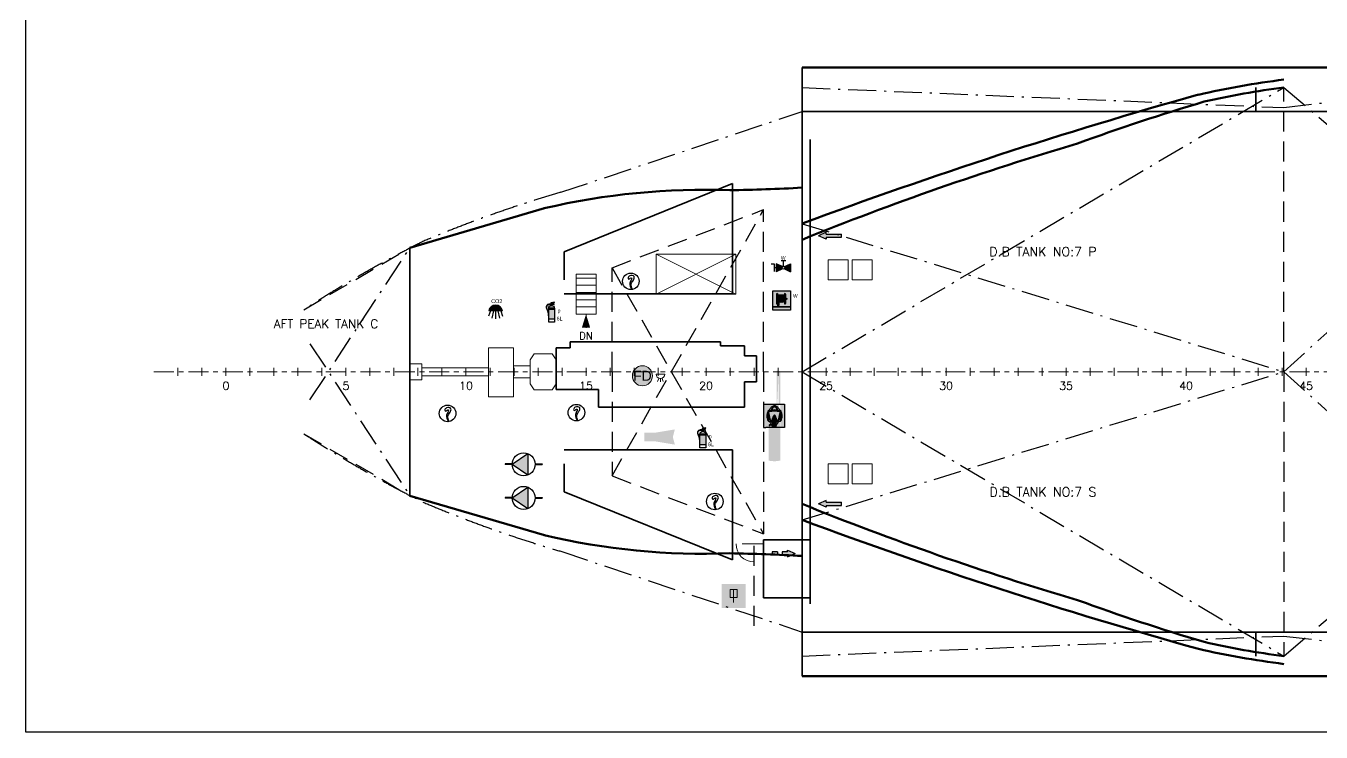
# Model space of a CAD drawing. Header units: millimetres. Extents: x -5000 to 92500, y -73000 to 27580.
# Drawn here: x -5000 to 27373, y -73000 to -55360 of the extents above; entities that cross this region are included whole.
import ezdxf
from ezdxf.enums import TextEntityAlignment as Align

# ---------------------------------------------------------------- set-up
doc = ezdxf.new("R2010")
doc.units = ezdxf.units.MM
for name, pattern in [('CENTER_S', [860, 500, -120, 120, -120]), ('DASHDOT_S', [1150, 700, -200, 50, -200]), ('DASHED_S', [750, 500, -250])]:
    doc.linetypes.add(name, pattern=pattern)
for name, color, linetype, lineweight in [('CENTER', 1, 'CENTER_S', 18), ('DASHDOT', 8, 'DASHDOT_S', 25), ('DASHED', 8, 'DASHED_S', 25), ('DETAIL', 9, 'Continuous', 13), ('DOOR', 4, 'Continuous', 18), ('FRAMES', 7, 'Continuous', 18), ('HULL', 7, 'Continuous', 50), ('STAIR', 6, 'Continuous', 18), ('STRUCT', 7, 'Continuous', 35), ('SYM-FF', 1, 'Continuous', 18), ('SYM-LSA', 3, 'Continuous', 18), ('TEXT', 7, 'Continuous', 18)]:
    doc.layers.add(name, color=color, linetype=linetype, lineweight=lineweight)
for name, color, linetype in [('dotted', 140, 'Continuous'), ('FIRE LINE', 1, 'Continuous'), ('HATCH', 1, 'Continuous'), ('INER2', 151, 'Continuous'), ('SYMBOL', 31, 'Continuous'), ('VENT', 210, 'Continuous')]:
    doc.layers.add(name, color=color, linetype=linetype)
doc.styles.add('ARIAL', font='arial.ttf')
doc.styles.add('ROMANS', font='romans.shx')
doc.styles.add('SHIP', font='arial.ttf')
picture_1 = doc.add_image_def('image8.png', size_in_pixel=(4875, 900))

# ---------------------------------------------------------------- blocks, each defined once
blk = doc.blocks.new('hyd')
at = {"layer": 'FIRE LINE'}
for color, points in [(1, [(1942.494, -4114.805), (1942.122, -4114.633), (1942.122, -4115.111), (1942.494, -4114.939, -0.219445), (1942.463, -4114.872, -0.219445)]), (80, [(1942.608, -4114.805, -0.219445), (1942.639, -4114.872, -0.219445), (1942.608, -4114.939), (1942.981, -4115.111), (1942.981, -4114.633)])]:
    blk.add_hatch(color=color, dxfattribs=at).paths.add_polyline_path(points)
at = {"layer": 'dotted', "color": 6}
for p, q in [((1942.418, -4114.43), (1942.686, -4114.43)), ((1942.552, -4114.784), (1942.552, -4114.43)), ((1941.816, -4114.646), (1941.99, -4114.646)), ((1941.99, -4114.646), (1941.99, -4115.098)), ((1942.109, -4114.872), (1941.99, -4114.872)), ((1942.122, -4114.633), (1942.122, -4115.111)), ((1942.495, -4114.805), (1942.122, -4114.633)), ((1942.495, -4114.939), (1942.122, -4115.111)), ((1942.609, -4114.805), (1942.981, -4114.633)), ((1942.609, -4114.939), (1942.981, -4115.111)), ((1942.981, -4114.633), (1942.981, -4115.111))]:
    blk.add_line(p, q, dxfattribs=at)
blk.add_circle((1942.552, -4114.872), 0.088, dxfattribs=at)
at = {"layer": 'dotted', "color": 6, "style": 'ARIAL'}
blk.add_text('W', height=0.212, dxfattribs=at).set_placement((1942.4, -4114.388))
blk = doc.blocks.new('FPR-WATER FIRE HYDRANT')
at = {"layer": 'VENT', "color": 2, "xscale": 0.45989954711139, "yscale": 0.45989954711139}
blk.add_blockref('hyd', (-893.308, 1892.371), dxfattribs=at)
blk = doc.blocks.new('box')
at = {"layer": 'VENT'}
h = blk.add_hatch(color=1, dxfattribs=at)
h.paths.add_polyline_path([(1943.159, -4115.599), (1942.093, -4115.599), (1942.093, -4116.565), (1943.159, -4116.565)])
h.paths.add_polyline_path([(1942.861, -4116.356, -0.360452), (1942.827, -4116.391), (1942.793, -4116.391), (1942.793, -4115.771), (1942.827, -4115.771, -0.374684), (1942.861, -4115.807), (1942.861, -4116.082), (1942.873, -4116.082, -1), (1942.944, -4116.082, -1), (1942.873, -4116.082), (1942.861, -4116.082)])
h.paths.add_polyline_path([(1942.732, -4116.266), (1942.732, -4115.863, -0.405451), (1942.787, -4115.863), (1942.787, -4116.266, -0.405451)])
h.paths.add_polyline_path([(1942.89, -4116.082, -1), (1942.927, -4116.082, -1)])
h.paths.add_polyline_path([(1942.725, -4116.266, -0.357785), (1942.664, -4116.266), (1942.664, -4115.863, -0.357785), (1942.725, -4115.863)])
h.paths.add_polyline_path([(1942.657, -4116.266, -0.357785), (1942.596, -4116.266), (1942.596, -4115.863, -0.357785), (1942.657, -4115.863)])
h.paths.add_polyline_path([(1942.589, -4116.266, -0.357785), (1942.528, -4116.266), (1942.528, -4115.863, -0.357785), (1942.589, -4115.863)])
h.paths.add_polyline_path([(1942.522, -4116.266, -0.357785), (1942.46, -4116.266), (1942.46, -4115.863, -0.357785), (1942.522, -4115.863)])
h.paths.add_polyline_path([(1942.454, -4116.465), (1942.392, -4116.465), (1942.392, -4115.863, -0.357785), (1942.454, -4115.863)])
h.paths.add_polyline_path([(1942.457, -4116.471), (1942.438, -4116.514), (1942.407, -4116.514), (1942.389, -4116.471)])
h.paths.add_polyline_path([(1942.386, -4116.391), (1942.352, -4116.391, -0.376553), (1942.318, -4116.354), (1942.318, -4115.807, -0.376553), (1942.352, -4115.771), (1942.386, -4115.771)])
blk.add_hatch(color=3, dxfattribs=at).paths.add_polyline_path([(1943.159, -4116.565), (1942.093, -4116.565), (1942.093, -4116.767), (1943.159, -4116.767)])
at = {"layer": 'dotted', "color": 6}
for p, q in [((1942.318, -4115.807), (1942.318, -4116.354)), ((1942.352, -4115.771), (1942.386, -4115.771)), ((1942.386, -4115.771), (1942.386, -4116.391)), ((1942.393, -4116.465), (1942.393, -4115.863)), ((1942.454, -4115.863), (1942.454, -4116.465)), ((1942.461, -4116.266), (1942.461, -4115.863)), ((1942.522, -4115.863), (1942.522, -4116.266)), ((1942.529, -4116.266), (1942.529, -4115.863)), ((1942.59, -4115.863), (1942.59, -4116.266)), ((1942.596, -4116.266), (1942.596, -4115.863)), ((1942.658, -4115.863), (1942.658, -4116.266)), ((1942.664, -4116.266), (1942.664, -4115.863)), ((1942.726, -4115.863), (1942.726, -4116.266)), ((1942.732, -4116.266), (1942.732, -4115.863)), ((1942.787, -4115.863), (1942.787, -4116.266)), ((1942.794, -4115.771), (1942.794, -4116.391)), ((1942.794, -4115.771), (1942.828, -4115.771)), ((1942.861, -4115.807), (1942.861, -4116.356)), ((1942.861, -4116.082), (1942.945, -4116.082)), ((1942.909, -4116.117), (1942.909, -4116.046)), ((1942.352, -4116.391), (1942.386, -4116.391)), ((1942.389, -4116.471), (1942.457, -4116.471)), ((1942.407, -4116.514), (1942.389, -4116.471)), ((1942.393, -4116.465), (1942.454, -4116.465)), ((1942.407, -4116.514), (1942.439, -4116.514)), ((1942.439, -4116.514), (1942.457, -4116.471)), ((1942.794, -4116.391), (1942.828, -4116.391))]:
    blk.add_line(p, q, dxfattribs=at)
for points in [[(1942.094, -4115.599), (1943.16, -4115.599), (1943.16, -4116.767), (1942.094, -4116.767)], [(1942.094, -4116.565), (1943.16, -4116.565), (1943.16, -4116.565), (1942.094, -4116.565)]]:
    blk.add_lwpolyline(points, close=True, dxfattribs=at)
for radius in [0.0356, 0.0187]:
    blk.add_circle((1942.909, -4116.082), radius, dxfattribs=at)
for centre, radius, start, end in [((1942.356, -4115.808), 0.0379, 95.97699, 178.51314), ((1942.423, -4115.901), 0.0483, 50.62715, 129.37285), ((1942.491, -4115.901), 0.0483, 50.62715, 129.37285), ((1942.559, -4115.901), 0.0483, 50.62715, 129.37285), ((1942.627, -4115.901), 0.0483, 50.62715, 129.37285), ((1942.695, -4115.901), 0.0483, 50.62715, 129.37285), ((1942.76, -4115.892), 0.0393, 45.84645, 134.15355), ((1942.824, -4115.808), 0.0379, 1.48686, 84.02301), ((1942.356, -4116.353), 0.0379, 181.48686, 264.02301), ((1942.491, -4116.228), 0.0483, 230.62715, 309.37285), ((1942.559, -4116.228), 0.0483, 230.62715, 309.37285), ((1942.627, -4116.228), 0.0483, 230.62715, 309.37285), ((1942.695, -4116.228), 0.0483, 230.62715, 309.37285), ((1942.76, -4116.238), 0.0393, 225.84645, 314.15355), ((1942.824, -4116.353), 0.0379, 275.97699, 358.51314)]:
    blk.add_arc(centre, radius, start, end, dxfattribs=at)
at = {"layer": 'dotted', "color": 6, "style": 'ARIAL'}
blk.add_text('W', height=0.212, dxfattribs=at).set_placement((1943.305, -4116.011))
blk = doc.blocks.new('FPR-FIRE BOX HOSE WITH NOZZLES')
at = {"layer": 'VENT', "color": 2, "xscale": 0.45989954711139, "yscale": 0.45989954711139}
blk.add_blockref('box', (-893.447, 1893.031), dxfattribs=at)
blk = doc.blocks.new('C0')
at = {"layer": 'HATCH'}
blk.add_hatch(color=253, dxfattribs=at).paths.add_polyline_path([(1941.967, -4087.553), (1942.782, -4087.553, 0.842142)])
at = {"layer": 'dotted', "color": 6}
for p, q in [((1942.07, -4087.553), (1941.958, -4087.873)), ((1942.782, -4087.553), (1941.967, -4087.553)), ((1942.249, -4087.553), (1942.154, -4087.997)), ((1942.375, -4087.553), (1942.375, -4088.027)), ((1942.501, -4087.553), (1942.6, -4087.997)), ((1942.68, -4087.553), (1942.792, -4087.873))]:
    blk.add_line(p, q, dxfattribs=at)
blk.add_arc((1942.375, -4087.623), 0.414, 9.79574, 170.20426, dxfattribs=at)
at = {"layer": 'dotted', "color": 6, "style": 'ARIAL'}
blk.add_text('CO2', height=0.233, dxfattribs=at).set_placement((1942.108, -4087.088))
blk = doc.blocks.new('FPR-SPACE PROTECTED BY CO2')
at = {"layer": 'VENT', "color": 6, "xscale": 0.45989954711139, "yscale": 0.45989954711139}
blk.add_blockref('C0', (-893.297, 1879.866), dxfattribs=at)
blk = doc.blocks.new('POW 6KG')
at = {"layer": 'SYMBOL'}
h = blk.add_hatch(color=256, dxfattribs=at)
edge = h.paths.add_edge_path()
edge.add_line((-2247.42, -963.619), (-2247.303, -963.631))
edge.add_line((-2247.303, -963.631), (-2247.303, -963.619))
edge.add_line((-2247.303, -963.619), (-2247.42, -963.597))
edge.add_line((-2247.42, -963.597), (-2247.42, -963.559))
edge.add_line((-2247.42, -963.559), (-2247.279, -963.514))
edge.add_line((-2247.279, -963.514), (-2247.29, -963.483))
edge.add_line((-2247.29, -963.483), (-2247.501, -963.528))
edge.add_line((-2247.501, -963.528), (-2247.501, -963.615))
h = blk.add_hatch(color=1, dxfattribs=at)
edge = h.paths.add_edge_path()
edge.add_line((-2247.284, -963.924), (-2247.634, -963.924))
edge.add_line((-2247.634, -963.924), (-2247.634, -964.082))
edge.add_arc((-2248.466, -964.172), 0.837, 353.77345, 366.22655, ccw=False)
edge.add_line((-2247.634, -964.263), (-2247.634, -964.482))
edge.add_line((-2247.634, -964.482), (-2247.284, -964.482))
edge.add_line((-2247.284, -964.482), (-2247.284, -963.924))
h.paths.add_polyline_path([(-2247.284, -964.696), (-2247.634, -964.696)])
edge = h.paths.add_edge_path()
edge.add_arc((-2247.459, -963.864), 0.175, 90, 172.15004)
edge.add_line((-2247.632, -963.84), (-2247.285, -963.84))
edge.add_arc((-2247.459, -963.864), 0.175, 7.84996, 90)
at = {"layer": 'dotted', "color": 6}
for points in [[(-2247.29, -963.483), (-2247.501, -963.528)], [(-2247.501, -963.526), (-2247.501, -963.613)], [(-2247.42, -963.559), (-2247.279, -963.513)], [(-2247.42, -963.595), (-2247.42, -963.557)], [(-2247.303, -963.617), (-2247.42, -963.595)], [(-2247.279, -963.513), (-2247.29, -963.483)], [(-2247.67, -964.302), (-2247.643, -964.302)], [(-2247.285, -963.924), (-2247.636, -963.924)], [(-2247.634, -963.839), (-2247.287, -963.839)], [(-2247.501, -963.639), (-2247.501, -963.693)], [(-2247.42, -963.617), (-2247.303, -963.629)], [(-2247.42, -963.693), (-2247.42, -963.617)], [(-2247.303, -963.629), (-2247.303, -963.617)], [(-2247.636, -964.482), (-2247.285, -964.482)]]:
    blk.add_lwpolyline(points, dxfattribs=at)
blk.add_lwpolyline([(-2247.285, -964.695), (-2247.636, -964.695), (-2247.636, -963.863, -0.414214), (-2247.46, -963.688), (-2247.46, -963.688, -0.414214), (-2247.285, -963.863)], format="xyb", close=True, dxfattribs=at)
blk.add_lwpolyline([(-2247.501, -963.693, -0.106872), (-2247.42, -963.693)], format="xyb", dxfattribs=at)
for points, knots in [([(-2247.501, -963.613), (-2247.514, -963.612), (-2247.527, -963.611), (-2247.568, -963.609), (-2247.595, -963.609), (-2247.649, -963.617), (-2247.676, -963.625), (-2247.712, -963.647), (-2247.724, -963.658), (-2247.745, -963.681), (-2247.753, -963.694), (-2247.769, -963.724), (-2247.776, -963.742), (-2247.782, -963.778), (-2247.783, -963.796), (-2247.777, -963.847), (-2247.767, -963.878), (-2247.746, -963.928), (-2247.736, -963.948), (-2247.719, -963.986), (-2247.71, -964.004), (-2247.696, -964.041), (-2247.689, -964.06), (-2247.68, -964.099), (-2247.677, -964.119), (-2247.67, -964.181), (-2247.669, -964.224), (-2247.67, -964.279), (-2247.67, -964.29), (-2247.67, -964.302)], [0.027104, 0.027104, 0.027104, 0.027104, 0.680846, 0.680846, 2.042538, 2.042538, 3.40423, 3.40423, 4.126415, 4.126415, 4.848601, 4.848601, 5.718136, 5.718136, 6.587672, 6.587672, 8.218711, 8.218711, 9.364028, 9.364028, 10.509345, 10.509345, 11.716642, 11.716642, 12.923939, 12.923939, 15.338534, 15.338534, 15.957922, 15.957922, 15.957922, 15.957922]), ([(-2247.643, -964.302), (-2247.642, -964.217), (-2247.64, -964.092), (-2247.717, -963.926), (-2247.781, -963.79), (-2247.688, -963.628), (-2247.575, -963.635), (-2247.501, -963.639)], [0, 0, 0, 0, 297.944458, 438.105277, 661.865253, 788.691466, 1028.865984, 1028.865984, 1028.865984, 1028.865984])]:
    blk.add_open_spline(points, degree=3, knots=knots, dxfattribs=at)
at = {"layer": 'dotted', "color": 6, "style": 'ARIAL'}
for s, height, p in [('6L', 0.2257, (-2247.155, -964.591)), ('p', 0.226, (-2247.106, -964.11))]:
    blk.add_text(s, height=height, dxfattribs=at).set_placement(p)
blk = doc.blocks.new('FPR-FIRE EXTINGUISHER (POWDER)')
at = {"layer": 'dotted', "color": 51, "xscale": 0.45989954711139, "yscale": 0.45989954711139}
blk.add_blockref('POW 6KG', (1033.573, 443.384), dxfattribs=at)
blk = doc.blocks.new('SM')
at = {"layer": 'dotted', "color": 6}
blk.add_circle((1942.533, -4084.514), 0.497, dxfattribs=at)
blk.add_spline([(1942.625, -4085.002), (1942.557, -4084.663), (1942.684, -4084.436), (1942.73, -4084.229), (1942.622, -4084.157), (1942.464, -4084.188), (1942.365, -4084.322), (1942.408, -4084.384), (1942.498, -4084.325), (1942.582, -4084.303), (1942.575, -4084.381), (1942.47, -4084.616), (1942.59, -4085.008)], degree=3, dxfattribs=at)
blk = doc.blocks.new('FPR-SMOKE DETECTOR')
at = {"layer": 'VENT', "color": 6, "xscale": 0.45989954711139, "yscale": 0.45989954711139}
blk.add_blockref('SM', (-893.37, 1878.466), dxfattribs=at)
blk = doc.blocks.new('AUTO_FIRE_ALARM_SPACE')
at = {"true_color": 0xe1232d}
h = blk.add_hatch(color=7, dxfattribs=at)
h.dxf.hatch_style = 1
h.paths.add_polyline_path([(130, 0), (128, 33), (121, 65), (111, 96), (97, 125), (78, 152), (57, 177), (32, 198), (5, 217), (-24, 231), (-55, 241), (-87, 248), (-120, 250), (-153, 248), (-185, 241), (-216, 231), (-245, 217), (-272, 198), (-297, 177), (-318, 152), (-337, 125), (-351, 96), (-361, 65), (-368, 33), (-370, 0), (-368, -33), (-361, -65), (-351, -96), (-337, -125), (-318, -152), (-297, -177), (-272, -198), (-245, -217), (-216, -231), (-185, -241), (-153, -248), (-120, -250), (-87, -248), (-55, -241), (-24, -231), (5, -217), (32, -198), (57, -177), (78, -152), (97, -125), (111, -96), (121, -65), (128, -33)])
for p, q in [((220, 40), (440, 40)), ((290, -70), (260, -140)), ((330, -70), (330, -150)), ((370, -70), (400, -140))]:
    blk.add_line(p, q)
blk.add_circle((-120, 0), 250)
blk.add_arc((330, 40), 110, 180, 360)
at = {"style": 'SHIP'}
blk.add_text('FD', height=250, dxfattribs=at).set_placement((-120, 0), align=Align.MIDDLE_CENTER)
blk = doc.blocks.new('FP')
at = {"layer": 'HATCH'}
blk.add_hatch(color=256, dxfattribs=at).paths.add_polyline_path([(-2247.184, -968.69), (-2247.184, -969.968), (-2248.122, -969.329)])
h = blk.add_hatch(color=256, dxfattribs=at)
h.paths.add_polyline_path([(-2248.548, -969.307), (-2248.121, -969.307, 0.008016), (-2248.122, -969.329, 0.008016), (-2248.121, -969.351), (-2248.548, -969.351)])
h.paths.add_polyline_path([(-2246.748, -969.307), (-2246.322, -969.307), (-2246.322, -969.351), (-2246.748, -969.351, 0.008016), (-2246.748, -969.329, 0.008016)])
at = {"layer": 'dotted', "color": 6}
for p, q in [((-2248.121, -969.329), (-2247.183, -968.69)), ((-2247.183, -968.69), (-2247.183, -969.968)), ((-2248.121, -969.307), (-2248.547, -969.307)), ((-2248.547, -969.307), (-2248.547, -969.351)), ((-2248.121, -969.351), (-2248.547, -969.351)), ((-2248.121, -969.329), (-2247.183, -969.968)), ((-2246.747, -969.307), (-2246.322, -969.307)), ((-2246.747, -969.351), (-2246.322, -969.351))]:
    blk.add_line(p, q, dxfattribs=at)
blk.add_circle((-2247.434, -969.329), 0.687, dxfattribs=at)
at = {"layer": 'SYMBOL'}
blk.add_line((-2246.322, -969.307), (-2246.322, -969.351), dxfattribs=at)
blk = doc.blocks.new('FPR-MAIN FIRE PUMP')
at = {"layer": 'dotted', "color": 51, "xscale": 0.45989954711139, "yscale": 0.45989954711139}
blk.add_blockref('FP', (1033.594, 445.794), dxfattribs=at)
blk = doc.blocks.new('FIRE_ALARM_HORN')
at = {"true_color": 0xe1232d}
h = blk.add_hatch(color=7, dxfattribs=at)
h.dxf.hatch_style = 1
h.paths.add_polyline_path([(-380, -110), (-380, 110), (-100, 110), (380, 190), (330, 0), (380, -190), (-100, -110)])
blk = doc.blocks.new('MANUAL_CALL_POINT')
at = {"true_color": 0xe1232d}
h = blk.add_hatch(color=7, dxfattribs=at)
h.dxf.hatch_style = 1
h.paths.add_polyline_path([(-300, -300), (300, -300), (300, 300), (-300, 300)])
blk.add_line((0, 160), (0, -160))
blk.add_lwpolyline([(-90, -40), (90, -40), (90, 160), (-90, 160)], close=True)
blk = doc.blocks.new('SEG')
at = {"layer": 'INER2'}
h = blk.add_hatch(color=80, dxfattribs=at)
h.paths.add_polyline_path([(-2246.775, -924.431), (-2247.231, -924.227), (-2247.231, -924.334), (-2247.541, -924.334), (-2247.541, -924.529), (-2247.231, -924.529), (-2247.231, -924.636)])
h.paths.add_polyline_path([(-2248.144, -924.334), (-2248.144, -924.529), (-2247.83, -924.529), (-2247.83, -924.334)])
at = {"layer": 'dotted', "color": 6}
for p, q in [((-2248.144, -924.334), (-2248.144, -924.529)), ((-2247.829, -924.334), (-2248.144, -924.334)), ((-2247.829, -924.529), (-2248.144, -924.529)), ((-2247.829, -924.334), (-2247.829, -924.529)), ((-2247.231, -924.334), (-2247.541, -924.334)), ((-2247.541, -924.334), (-2247.541, -924.529)), ((-2247.231, -924.529), (-2247.541, -924.529)), ((-2247.231, -924.334), (-2247.231, -924.227)), ((-2247.231, -924.227), (-2246.775, -924.431)), ((-2247.231, -924.636), (-2246.775, -924.431)), ((-2247.231, -924.529), (-2247.231, -924.636))]:
    blk.add_line(p, q, dxfattribs=at)
blk = doc.blocks.new('FPR-SECONDARY MEANS OR ESCAPE')
at = {"layer": 'dotted', "color": 3, "xscale": 0.45989954711139, "yscale": 0.45989954711139}
blk.add_blockref('SEG', (1033.606, 425.146), dxfattribs=at)
blk = doc.blocks.new('EEB DEVICE')
h = blk.add_hatch(color=102)
h.paths.add_polyline_path([(-2246.729, -957.206), (-2247.994, -957.206), (-2247.994, -958.606), (-2247.852, -958.606), (-2246.871, -958.606), (-2246.729, -958.606)])
edge = h.paths.add_edge_path()
edge.add_arc((-2247.336, -959.091), 1.535, 282.79739, 283.43903, ccw=False)
edge.add_arc((-2246.994, -957.66), 0.0636, 283.43903, 336.96076, ccw=False)
edge.add_arc((-2247.58, -957.91), 0.701, 336.96076, 360, ccw=False)
edge.add_arc((-2247.58, -957.91), 0.701, 360, 383.03924, ccw=False)
edge.add_arc((-2246.994, -958.159), 0.0636, 23.03924, 76.56097, ccw=False)
edge.add_arc((-2247.336, -956.729), 1.535, 76.56097, 80.34325, ccw=False)
edge.add_arc((-2247.556, -958.024), 0.525, 24.4443, 51.12238, ccw=False)
edge.add_arc((-2247.241, -958.415), 0.0228, 51.12238, 129.73854, ccw=False)
at = {"layer": 'SYMBOL'}
h = blk.add_hatch(color=256, dxfattribs=at)
edge = h.paths.add_edge_path()
edge.add_arc((-2247.336, -956.729), 1.535, 80.34325, 85.31086, ccw=False)
edge.add_line((-2247.21, -958.258), (-2247.217, -958.299))
h = blk.add_hatch(color=256, dxfattribs=at)
edge = h.paths.add_edge_path()
edge.add_arc((-2247.671, -957.909), 0.745, 24.95461, 41.06893)
edge.add_arc((-2247.336, -957.611), 0.296, 40.21477, 72.77977)
edge.add_arc((-2247.253, -957.343), 0.0161, 72.77977, 239.36605)
edge.add_arc((-2247.381, -957.559), 0.235, 300.63395, 346.12015, ccw=False)
edge.add_arc((-2247.176, -957.508), 0.0236, 346.12015, 523.19673, ccw=False)
edge.add_arc((-2247.423, -957.583), 0.235, 16.80327, 57.72715)
edge.add_arc((-2247.276, -957.35), 0.0407, 122.27285, 180, ccw=False)
edge.add_line((-2247.317, -957.35), (-2247.317, -957.267))
edge.add_arc((-2247.328, -957.267), 0.0114, 0, 90)
edge.add_line((-2247.328, -957.256), (-2247.343, -957.256))
edge.add_arc((-2247.343, -957.267), 0.0114, 90, 180)
edge.add_line((-2247.355, -957.267), (-2247.355, -957.35))
edge.add_arc((-2247.396, -957.35), 0.0407, 360, 417.72715, ccw=False)
edge.add_arc((-2247.249, -957.583), 0.235, 122.27285, 163.19673)
edge.add_arc((-2247.496, -957.508), 0.0236, 16.80327, 193.87985, ccw=False)
edge.add_arc((-2247.291, -957.559), 0.235, 193.87985, 239.36605, ccw=False)
edge.add_arc((-2247.419, -957.343), 0.0161, 300.63395, 467.22023)
edge.add_arc((-2247.336, -957.611), 0.296, 107.22023, 139.78523)
edge.add_arc((-2247, -957.909), 0.745, 138.93107, 155.04539)
edge.add_arc((-2247.336, -959.091), 1.535, 257.20261, 270, ccw=False)
edge.add_arc((-2247.336, -959.091), 1.535, 270, 282.79739, ccw=False)
h = blk.add_hatch(color=256, dxfattribs=at)
h.paths.add_polyline_path([(-2247.504, -958.181, 0.028926), (-2247.336, -958.19, 0.028926), (-2247.167, -958.181), (-2247.289, -957.887, 0.666938), (-2247.382, -957.887)])
h.paths.add_polyline_path([(-2247.684, -957.702, 0.084667), (-2247.719, -957.91, 0.098986), (-2247.671, -958.151, 0.017455), (-2247.571, -958.171)])
h.paths.add_polyline_path([(-2246.952, -957.91, 0.084667), (-2246.988, -957.702), (-2247.101, -958.171, 0.017455), (-2247.001, -958.151, 0.098986)])
at = {"layer": 'dotted', "color": 6}
for p, q in [((-2247.993, -957.206), (-2246.728, -957.206)), ((-2247.993, -957.206), (-2247.993, -958.606)), ((-2247.354, -957.267), (-2247.354, -957.35)), ((-2247.342, -957.256), (-2247.327, -957.256)), ((-2247.316, -957.267), (-2247.316, -957.35)), ((-2246.728, -957.206), (-2246.728, -958.606)), ((-2247.57, -958.172), (-2247.683, -957.702)), ((-2247.503, -958.181), (-2247.381, -957.888)), ((-2247.166, -958.181), (-2247.288, -957.888)), ((-2247.1, -958.172), (-2246.987, -957.702)), ((-2247.993, -958.606), (-2247.851, -958.606)), ((-2246.87, -958.606), (-2247.851, -958.606)), ((-2247.469, -958.29), (-2247.469, -958.258)), ((-2247.469, -958.325), (-2247.469, -958.315)), ((-2247.469, -958.368), (-2247.469, -958.358)), ((-2247.468, -958.414), (-2247.468, -958.403)), ((-2247.231, -958.406), (-2247.232, -958.415)), ((-2247.226, -958.374), (-2247.225, -958.364)), ((-2247.221, -958.331), (-2247.221, -958.321)), ((-2247.216, -958.299), (-2247.209, -958.258)), ((-2246.728, -958.606), (-2246.87, -958.606))]:
    blk.add_line(p, q, dxfattribs=at)
for points in [[(-2247.735, -958.184, 0.237873), (-2247.691, -958.221, 0.058706), (-2247.335, -958.263, 0.058706), (-2246.978, -958.221, 0.237873), (-2246.934, -958.184, 0.100868), (-2246.878, -957.91, 0.100868), (-2246.934, -957.636, 0.237873), (-2246.978, -957.599, 0.058706), (-2247.335, -957.557, 0.058706), (-2247.691, -957.599, 0.237873), (-2247.735, -957.636, 0.100868), (-2247.791, -957.91, 0.100868)], [(-2247.67, -958.152, 0.0579), (-2247.335, -958.191, 0.0579), (-2246.999, -958.152, 0.098986), (-2246.951, -957.91, 0.098986), (-2246.999, -957.669, 0.0579), (-2247.335, -957.63, 0.0579), (-2247.67, -957.669, 0.098986), (-2247.718, -957.91, 0.098986)]]:
    blk.add_lwpolyline(points, format="xyb", close=True, dxfattribs=at)
for centre, radius, start, end in [((-2247.335, -957.611), 0.296, 107.22023, 139.78523), ((-2247.29, -957.559), 0.235, 120.63395, 166.12015), ((-2247.247, -957.583), 0.235, 122.27285, 163.19673), ((-2247.418, -957.343), 0.0161, 300.63395, 107.22023), ((-2247.394, -957.35), 0.0407, 302.27285, 0), ((-2247.342, -957.267), 0.0114, 90, 180), ((-2247.327, -957.267), 0.0114, 0, 90), ((-2247.275, -957.35), 0.0407, 180, 237.72715), ((-2247.422, -957.583), 0.235, 16.80327, 57.72715), ((-2247.252, -957.343), 0.0161, 72.77977, 239.36605), ((-2247.379, -957.559), 0.235, 13.87985, 59.36605), ((-2247.335, -957.611), 0.296, 40.21477, 72.77977), ((-2246.999, -957.909), 0.745, 138.93107, 155.04539), ((-2247.495, -957.508), 0.0236, 166.12015, 343.19673), ((-2247.335, -957.907), 0.0506, 22.59836, 157.40164), ((-2247.175, -957.508), 0.0236, 196.80327, 13.87985), ((-2247.67, -957.909), 0.745, 24.95461, 41.06893), ((-2247.627, -958.465), 0.0245, 131.40193, 303.6254), ((-2247.638, -958.453), 0.00886, 110.23863, 131.40193), ((-2247.577, -958.618), 0.185, 80.87512, 110.23863), ((-2246.913, -957.909), 0.787, 204.50944, 218.67369), ((-2247.514, -958.717), 0.252, 88.65401, 113.17595), ((-2247.544, -958.414), 0.022, 260.87512, 38.67369), ((-2247.507, -958.401), 0.0639, 268.65401, 318.38353), ((-2247.464, -958.315), 0.00504, 113.82792, 180.48619), ((-2247.464, -958.325), 0.00504, 180.48619, 294.76875), ((-2247.464, -958.357), 0.00504, 118.6274, 180.48619), ((-2247.464, -958.368), 0.00504, 180.48619, 300.11748), ((-2247.463, -958.403), 0.00504, 126.72511, 180.48619), ((-2247.463, -958.414), 0.00504, 180.48619, 309.43684), ((-2247.24, -958.415), 0.0228, 230.26146, 308.87762), ((-2247.238, -958.414), 0.00642, 230.10026, 352.27717), ((-2247.231, -958.373), 0.00504, 237.20633, 352.27717), ((-2247.236, -958.406), 0.00504, 352.27717, 51.51452), ((-2247.227, -958.331), 0.00504, 241.55217, 0), ((-2247.23, -958.363), 0.00504, 352.27717, 58.48779), ((-2247.555, -958.025), 0.525, 308.87762, 335.5557), ((-2247.227, -958.321), 0.00504, 0, 62.52976)]:
    blk.add_arc(centre, radius, start, end, dxfattribs=at)
blk.add_ellipse((-2247.351, -958.499), major_axis=(0.0818, 0), ratio=0.603752, dxfattribs=at)
for points, knots in [([(-2247.216, -958.299), (-2247.245, -958.284), (-2247.273, -958.276), (-2247.338, -958.266), (-2247.375, -958.266), (-2247.431, -958.277), (-2247.45, -958.282), (-2247.469, -958.29)], [7.148644, 7.148644, 7.148644, 7.148644, 7.583437, 7.583437, 8.173653, 8.173653, 8.461241, 8.461241, 8.461241, 8.461241]), ([(-2247.224, -958.316), (-2247.254, -958.301), (-2247.284, -958.293), (-2247.351, -958.285), (-2247.389, -958.286), (-2247.44, -958.3), (-2247.453, -958.304), (-2247.466, -958.31)], [7.146617, 7.146617, 7.146617, 7.146617, 7.643057, 7.643057, 8.27089, 8.27089, 8.485175, 8.485175, 8.485175, 8.485175]), ([(-2247.227, -958.359), (-2247.228, -958.358), (-2247.229, -958.357), (-2247.267, -958.335), (-2247.304, -958.327), (-2247.378, -958.324), (-2247.416, -958.329), (-2247.457, -958.348), (-2247.462, -958.351), (-2247.466, -958.353)], [7.053159, 7.053159, 7.053159, 7.053159, 7.073403, 7.073403, 7.78673, 7.78673, 8.500057, 8.500057, 8.587709, 8.587709, 8.587709, 8.587709]), ([(-2247.232, -958.402), (-2247.242, -958.394), (-2247.251, -958.389), (-2247.284, -958.373), (-2247.307, -958.367), (-2247.356, -958.362), (-2247.38, -958.364), (-2247.425, -958.375), (-2247.447, -958.384), (-2247.466, -958.399)], [6.93153, 6.93153, 6.93153, 6.93153, 7.164429, 7.164429, 7.705806, 7.705806, 8.247183, 8.247183, 8.740097, 8.740097, 8.740097, 8.740097]), ([(-2247.24, -958.499), (-2247.24, -958.487), (-2247.244, -958.474), (-2247.257, -958.455), (-2247.266, -958.446), (-2247.299, -958.425), (-2247.329, -958.419), (-2247.388, -958.422), (-2247.417, -958.43), (-2247.45, -958.459), (-2247.459, -958.473), (-2247.465, -958.506), (-2247.46, -958.524), (-2247.44, -958.55), (-2247.427, -958.559), (-2247.384, -958.579), (-2247.349, -958.581), (-2247.296, -958.57), (-2247.276, -958.561), (-2247.249, -958.534), (-2247.24, -958.517), (-2247.24, -958.499)], [0, 0, 0, 0, 0.379825, 0.379825, 0.75965, 0.75965, 1.645797, 1.645797, 2.531943, 2.531943, 3.045577, 3.045577, 3.559212, 3.559212, 4.072846, 4.072846, 5.060809, 5.060809, 5.725486, 5.725486, 6.283185, 6.283185, 6.283185, 6.283185]), ([(-2247.229, -958.336), (-2247.262, -958.318), (-2247.295, -958.31), (-2247.365, -958.304), (-2247.403, -958.307), (-2247.448, -958.323), (-2247.455, -958.326), (-2247.462, -958.329)], [7.123347, 7.123347, 7.123347, 7.123347, 7.712327, 7.712327, 8.383343, 8.383343, 8.507126, 8.507126, 8.507126, 8.507126]), ([(-2247.234, -958.377), (-2247.238, -958.375), (-2247.242, -958.372), (-2247.28, -958.352), (-2247.315, -958.345), (-2247.386, -958.344), (-2247.421, -958.351), (-2247.457, -958.37), (-2247.459, -958.371), (-2247.461, -958.372)], [7.029225, 7.029225, 7.029225, 7.029225, 7.115525, 7.115525, 7.847612, 7.847612, 8.579699, 8.579699, 8.618124, 8.618124, 8.618124, 8.618124]), ([(-2247.242, -958.419), (-2247.254, -958.409), (-2247.267, -958.402), (-2247.303, -958.387), (-2247.328, -958.383), (-2247.378, -958.383), (-2247.404, -958.388), (-2247.438, -958.403), (-2247.45, -958.41), (-2247.46, -958.418)], [6.909782, 6.909782, 6.909782, 6.909782, 7.254871, 7.254871, 7.870801, 7.870801, 8.486731, 8.486731, 8.789435, 8.789435, 8.789435, 8.789435]), ([(-2247.254, -958.433), (-2247.265, -958.424), (-2247.277, -958.418), (-2247.31, -958.404), (-2247.334, -958.401), (-2247.381, -958.402), (-2247.404, -958.407), (-2247.438, -958.424), (-2247.45, -958.432), (-2247.459, -958.443)], [6.913286, 6.913286, 6.913286, 6.913286, 7.277458, 7.277458, 7.904956, 7.904956, 8.543937, 8.543937, 8.927274, 8.927274, 8.927274, 8.927274])]:
    blk.add_open_spline(points, degree=3, knots=knots, dxfattribs=at)
blk = doc.blocks.new('FPR-EMERGENCY ESCAPE B.DEVICE')
at = {"layer": 'dotted', "color": 51, "xscale": 0.45989954711139, "yscale": 0.45989954711139}
blk.add_blockref('EEB DEVICE', (1033.56, 440.541), dxfattribs=at)
blk = doc.blocks.new('arro')
at = {"layer": 'INER2'}
blk.add_hatch(color=80, dxfattribs=at).paths.add_polyline_path([(1721.956, -4085.057), (1721.956, -4085.164), (1721.044, -4085.164), (1721.043, -4085.359), (1721.956, -4085.359), (1721.956, -4085.465), (1722.413, -4085.261)])
at = {"layer": 'dotted', "color": 6}
for p, q in [((1721.957, -4085.164), (1721.957, -4085.057)), ((1721.957, -4085.057), (1722.413, -4085.261)), ((1721.957, -4085.164), (1721.044, -4085.164)), ((1721.044, -4085.164), (1721.044, -4085.359)), ((1721.957, -4085.359), (1721.044, -4085.359)), ((1721.957, -4085.465), (1722.413, -4085.261)), ((1721.957, -4085.359), (1721.957, -4085.465))]:
    blk.add_line(p, q, dxfattribs=at)
blk = doc.blocks.new('FPR-PRIMARY MEANS OF ESCAPE')
at = {"layer": 'VENT', "color": 1, "xscale": 0.45989954711139, "yscale": 0.45989954711139}
blk.add_blockref('arro', (-791.822, 1878.81), dxfattribs=at)

msp = doc.modelspace()

# ---------------------------------------------------------------- hatches: boundary and pattern name
at = {"layer": 'STAIR'}
h = msp.add_hatch(color=7, dxfattribs=at)
h.dxf.hatch_style = 1
h.paths.add_polyline_path([(9000, -62560), (8897, -62894), (9103, -62894)])

# ---------------------------------------------------------------- linework, layer by layer
at = {"layer": 'CENTER'}
msp.add_line((-1800, -64000), (88200, -64000), dxfattribs=at)
at = {"layer": 'DASHDOT'}
for p, q in [((26440, -64000), (34850, -56400)), ((26440, -57400), (34850, -56400)), ((14400, -64000), (26440, -56900)), ((14400, -56900), (26440, -57400)), ((26440, -56900), (34850, -64000)), ((8373, -59516), (14400, -57500)), ((14400, -60300), (26440, -64000)), ((2100, -64700), (4600, -60900)), ((2100, -63300), (4600, -67100)), ((14400, -67700), (26440, -64000)), ((14400, -64000), (26440, -71100)), ((26440, -64000), (34850, -71600)), ((26440, -71100), (34850, -64000)), ((8373, -68484), (14400, -70500)), ((14400, -71100), (26440, -70600)), ((26440, -70600), (34850, -71600))]:
    msp.add_line(p, q, dxfattribs=at)
for centre, radius, start, end in [((16970, -89085), 30794, 106.2113, 113.0339), ((19038, -88812), 31416, 116.7023, 122.9521), ((19038, -39188), 31416, 237.0479, 243.2977), ((16970, -38915), 30794, 246.9661, 253.7887)]:
    msp.add_arc(centre, radius, start, end, dxfattribs=at)
at = {"layer": 'DASHED'}
for p, q in [((26440, -64000), (26440, -56900)), ((9650, -61400), (13440, -59950)), ((9650, -66600), (13440, -59950)), ((13440, -64000), (13440, -59950)), ((1950, -62450), (4600, -60900)), ((9650, -61400), (13440, -68050)), ((9650, -64000), (9650, -61400)), ((9650, -64000), (9650, -66600)), ((13440, -64000), (13440, -68050)), ((26440, -64000), (26440, -71100)), ((1950, -65550), (4600, -67100)), ((9650, -66600), (13440, -68050)), ((13200, -70350), (13200, -68200))]:
    msp.add_line(p, q, dxfattribs=at)
at = {"layer": 'DETAIL'}
for p, q in [((12744, -61060), (10750, -61060)), ((10750, -61060), (10750, -62060)), ((10750, -62060), (12744, -61060)), ((10750, -61060), (12744, -62060)), ((12744, -62060), (12744, -61060)), ((15554, -61200), (15052, -61200)), ((15052, -61200), (15052, -61700)), ((15554, -61700), (15554, -61200)), ((16156, -61200), (15654, -61200)), ((15654, -61200), (15654, -61700)), ((16156, -61700), (16156, -61200)), ((15052, -61700), (15554, -61700)), ((15654, -61700), (16156, -61700)), ((10750, -62060), (12744, -62060)), ((7190, -63400), (6560, -63400)), ((6560, -63400), (6560, -64625)), ((7190, -64625), (7190, -63400)), ((7700, -63550), (7600, -63700)), ((7600, -63700), (7600, -64300)), ((8150, -63550), (7700, -63550)), ((8250, -63700), (8150, -63550)), ((8250, -64300), (8250, -63700)), ((4900, -63800), (4600, -63800)), ((4600, -63800), (4600, -64200)), ((4900, -64200), (4900, -63800)), ((4900, -63900), (6560, -63900)), ((7600, -63850), (7190, -63850)), ((7190, -63850), (7190, -64150)), ((7600, -64150), (7600, -63850)), ((8450, -64000), (8450, -64000)), ((8450, -64000), (8450, -64000)), ((4600, -64200), (4900, -64200)), ((4900, -64100), (6560, -64100)), ((7190, -64150), (7600, -64150)), ((7600, -64300), (7700, -64450)), ((8150, -64450), (8250, -64300)), ((6560, -64625), (7190, -64625)), ((7700, -64450), (8150, -64450)), ((15052, -66300), (15554, -66300)), ((15052, -66800), (15052, -66300)), ((15554, -66300), (15554, -66800)), ((15654, -66300), (16156, -66300)), ((15654, -66800), (15654, -66300)), ((16156, -66300), (16156, -66800)), ((15554, -66800), (15052, -66800)), ((16156, -66800), (15654, -66800))]:
    msp.add_line(p, q, dxfattribs=at)
at = {"layer": 'DOOR'}
msp.add_line((13440, -68300), (12900, -68300), dxfattribs=at)
msp.add_arc((13200, -68300), 450, 180, 270, dxfattribs=at)
at = {"layer": 'FRAMES'}
for p, q in [((-1200, -64100), (-1200, -63900)), ((-600, -64100), (-600, -63900)), ((0, -64100), (0, -63900)), ((600, -64100), (600, -63900)), ((1200, -64100), (1200, -63900)), ((1800, -64100), (1800, -63900)), ((2400, -64100), (2400, -63900)), ((3000, -64100), (3000, -63900)), ((3600, -64100), (3600, -63900)), ((4200, -64100), (4200, -63900)), ((4800, -64100), (4800, -63900)), ((5400, -64100), (5400, -63900)), ((6000, -64100), (6000, -63900)), ((6600, -64100), (6600, -63900)), ((7200, -64100), (7200, -63900)), ((7800, -64100), (7800, -63900)), ((8400, -64100), (8400, -63900)), ((9000, -64100), (9000, -63900)), ((9600, -64100), (9600, -63900)), ((10200, -64100), (10200, -63900)), ((10800, -64100), (10800, -63900)), ((11400, -64100), (11400, -63900)), ((12000, -64100), (12000, -63900)), ((12600, -64100), (12600, -63900)), ((13200, -64100), (13200, -63900)), ((13800, -64100), (13800, -63900)), ((14400, -64100), (14400, -63900)), ((15000, -64100), (15000, -63900)), ((15600, -64100), (15600, -63900)), ((16200, -64100), (16200, -63900)), ((16800, -64100), (16800, -63900)), ((17400, -64100), (17400, -63900)), ((18000, -64100), (18000, -63900)), ((18600, -64100), (18600, -63900)), ((19200, -64100), (19200, -63900)), ((19800, -64100), (19800, -63900)), ((20400, -64100), (20400, -63900)), ((21000, -64100), (21000, -63900)), ((21600, -64100), (21600, -63900)), ((22200, -64100), (22200, -63900)), ((22800, -64100), (22800, -63900)), ((23400, -64100), (23400, -63900)), ((24000, -64100), (24000, -63900)), ((24600, -64100), (24600, -63900)), ((25200, -64100), (25200, -63900)), ((25800, -64100), (25800, -63900)), ((26400, -64100), (26400, -63900)), ((27000, -64100), (27000, -63900))]:
    msp.add_line(p, q, dxfattribs=at)
at = {"layer": 'HULL'}
for p, q in [((14400, -56400), (57500, -56400)), ((4600, -60900), (7958, -59915)), ((4600, -67100), (7958, -68085)), ((14400, -71600), (57460, -71600)), ((14400, -71600), (57500, -71600))]:
    msp.add_line(p, q, dxfattribs=at)
for centre, radius, start, end in [((29440, -79889), 23382, 97.3723, 102.6849), ((28826, -76209), 19456, 97.0454, 102.9971), ((57872, -177092), 124621, 105.62553, 110.4162), ((39038, -106718), 51572, 106.4305, 110.1346), ((42329, -129670), 74410, 106.42801, 112.0456), ((11949, -76957), 17503, 87.887, 103.1815), ((11767, -12004), 47469, 270.9991, 273.1798), ((42329, 1670), 74410, 247.9544, 253.57199), ((57872, 49092), 124621, 249.5838, 254.37447), ((11949, -51043), 17503, 256.8185, 272.113), ((11767, -115996), 47469, 86.8202, 89.0009), ((39038, -21282), 51572, 249.8654, 253.5695), ((28826, -51791), 19456, 257.0029, 262.9546), ((29440, -48111), 23382, 257.3151, 262.6277)]:
    msp.add_arc(centre, radius, start, end, dxfattribs=at)
at = {"layer": 'STAIR'}
for p, q in [((9250, -61560), (8750, -61560)), ((8750, -61560), (8750, -62560)), ((8750, -61660), (9250, -61660)), ((9250, -62560), (9250, -61560)), ((8750, -61840), (9250, -61840)), ((8750, -62020), (9250, -62020)), ((8750, -62200), (9250, -62200)), ((8750, -62380), (9250, -62380)), ((8750, -62560), (9250, -62560)), ((9000, -62900), (9000, -62560))]:
    msp.add_line(p, q, dxfattribs=at)
at = {"layer": 'STRUCT'}
for p, q in [((14400, -64000), (14400, -56400)), ((25738, -57500), (25738, -56900)), ((14400, -57500), (63640, -57500)), ((14601, -64000), (14601, -58200)), ((8450, -61000), (12660, -59300)), ((12660, -59300), (12660, -62050)), ((4600, -64000), (4600, -60900)), ((8450, -61700), (8450, -61000)), ((12660, -62050), (8450, -62050)), ((8250, -64440), (8250, -63400)), ((8250, -63400), (8600, -63400)), ((8600, -63400), (8600, -63250)), ((8600, -63250), (12360, -63250)), ((12360, -63250), (12360, -63350)), ((12360, -63350), (12960, -63350)), ((12960, -63350), (12960, -63600)), ((12960, -63600), (13260, -63600)), ((13260, -63600), (13260, -64250)), ((4600, -64000), (4600, -67100)), ((14400, -64000), (14400, -71600)), ((14601, -64000), (14601, -69800)), ((13260, -64250), (12960, -64250)), ((12960, -64250), (12960, -64880)), ((9310, -64440), (8250, -64440)), ((9310, -64880), (9310, -64440)), ((12960, -64880), (9310, -64880)), ((12660, -65950), (8450, -65950)), ((12660, -68700), (12660, -65950)), ((8450, -66300), (8450, -67000)), ((8450, -67000), (12660, -68700)), ((13440, -68200), (14601, -68200)), ((14601, -68200), (13440, -68200)), ((13440, -68200), (13440, -69650)), ((14601, -69650), (14601, -68200)), ((13440, -69650), (14601, -69650)), ((14400, -70500), (63640, -70500)), ((25738, -70500), (25738, -71100))]:
    msp.add_line(p, q, dxfattribs=at)

# ---------------------------------------------------------------- block references
at = {"layer": 'SYM-FF', "xscale": 906.54, "yscale": 906.54}
for name, p in [('FPR-WATER FIRE HYDRANT', (13870, -61350)), ('FPR-SMOKE DETECTOR', (10120, -61740)), ('FPR-FIRE BOX HOSE WITH NOZZLES', (13920, -62220)), ('FPR-SPACE PROTECTED BY CO2', (6740, -62480)), ('FPR-FIRE EXTINGUISHER (POWDER)', (8170, -62510)), ('FPR-SMOKE DETECTOR', (5540, -65040)), ('FPR-SMOKE DETECTOR', (8760, -65020)), ('FPR-FIRE EXTINGUISHER (POWDER)', (11950, -65650)), ('FPR-MAIN FIRE PUMP', (7440, -66310)), ('FPR-MAIN FIRE PUMP', (7440, -67150)), ('FPR-SMOKE DETECTOR', (12220, -67240))]:
    msp.add_blockref(name, p, dxfattribs=at)
at = {"layer": 'SYM-FF'}
for name, p in [('AUTO_FIRE_ALARM_SPACE', (10530, -64100)), ('FIRE_ALARM_HORN', (10840, -65630)), ('MANUAL_CALL_POINT', (12690, -69600))]:
    msp.add_blockref(name, p, dxfattribs=at)
at = {"layer": 'SYM-LSA', "xscale": 906.54, "yscale": 906.54, "rotation": 180}
for p in [(15100, -60600), (15100, -67300)]:
    msp.add_blockref('FPR-PRIMARY MEANS OF ESCAPE', p, dxfattribs=at)
at = {"layer": 'SYM-LSA', "xscale": 906.54, "yscale": 906.54}
for name, p in [('FPR-EMERGENCY ESCAPE B.DEVICE', (13700, -65100)), ('FPR-SECONDARY MEANS OR ESCAPE', (13940, -68540))]:
    msp.add_blockref(name, p, dxfattribs=at)

# ---------------------------------------------------------------- texts
at = {"layer": 'FRAMES', "style": 'ROMANS'}
for s, p in [('0', (0, -64350)), ('5', (3000, -64350)), ('10', (6000, -64350)), ('15', (9000, -64350)), ('20', (12000, -64350)), ('25', (15000, -64350)), ('30', (18000, -64350)), ('35', (21000, -64350)), ('40', (24000, -64350)), ('45', (27000, -64350))]:
    msp.add_text(s, height=200, dxfattribs=at).set_placement(p, align=Align.MIDDLE_CENTER)
at = {"layer": 'TEXT', "style": 'ROMANS'}
for s, height, p in [('D.B TANK NO:7 P', 230, (20420, -61000)), ('AFT PEAK TANK C', 220, (2500, -62800)), ('DN', 180, (9000, -63100)), ('D.B TANK NO:7 S', 230, (20420, -67000))]:
    msp.add_text(s, height=height, dxfattribs=at).set_placement(p, align=Align.MIDDLE_CENTER)

# ---------------------------------------------------------------- pictures from other files: only their frames are drawn
at = {"layer": '0-REFERENCE-IMAGE'}
image = msp.add_image(picture_1, insert=(-5000, -73000), size_in_units=(97500, 18000), dxfattribs=dict(at, fade=50))

doc.saveas('drawing.dxf')
